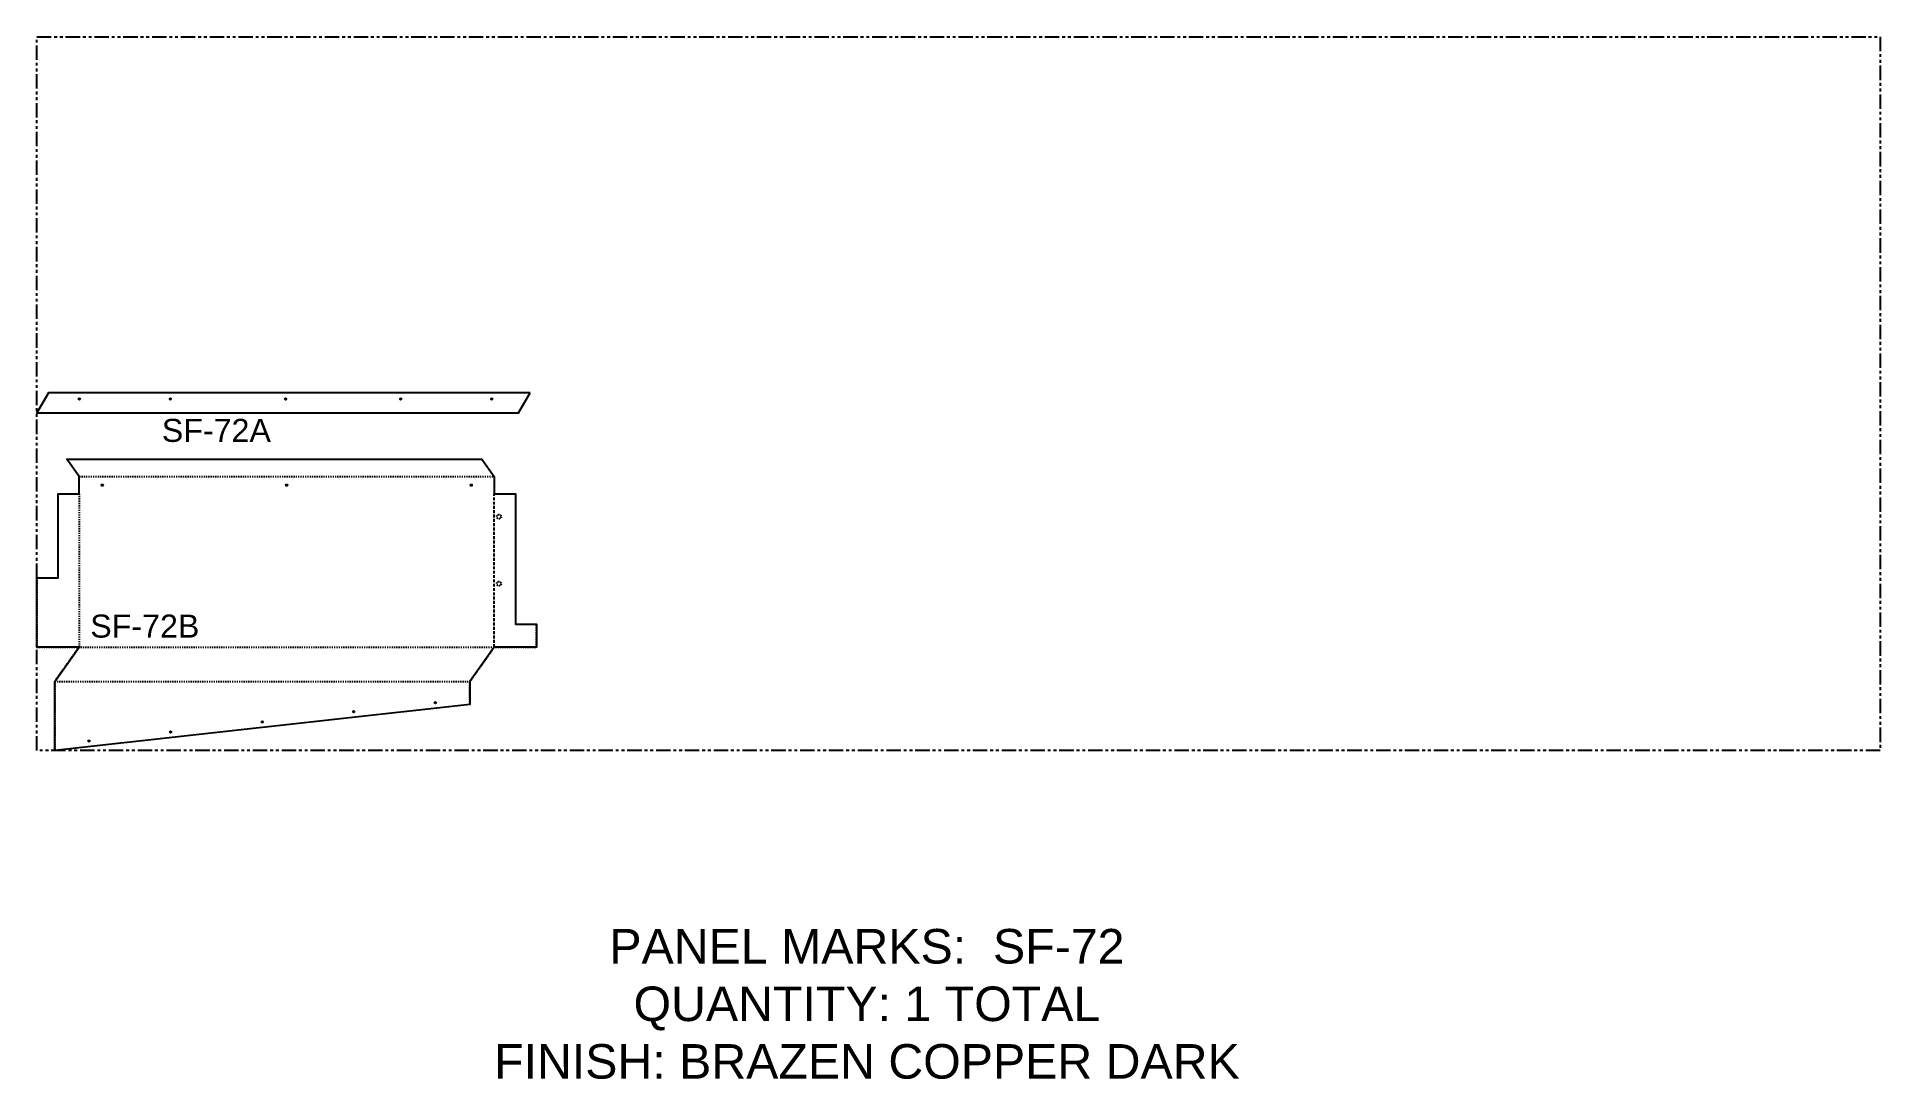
# Model space of a CAD drawing. Header units: inches. Extents: x 0 to 160, y -29 to 62.
import ezdxf

# ---------------------------------------------------------------- set-up
doc = ezdxf.new("R2010")
doc.units = ezdxf.units.IN
doc.header["$MEASUREMENT"] = 0
doc.linetypes.add('HIDDEN', pattern=[0.375, 0.25, -0.125])
doc.linetypes.add('PHANTOM', pattern=[2.5, 1.25, -0.25, 0.25, -0.25, 0.25, -0.25])
for name, color, linetype in [('CUT', 7, 'Continuous'), ('DIMS', 1, 'Continuous'), ('HOLES', 6, 'Continuous'), ('ROUT', 1, 'HIDDEN'), ('SHEET', 5, 'PHANTOM'), ('TEXT', 2, 'PHANTOM'), ('V135', 4, 'HIDDEN'), ('WEEPS', 3, 'HIDDEN')]:
    doc.layers.add(name, color=color, linetype=linetype)
doc.styles.get("Standard").update_dxf_attribs({"font": 'arial.ttf'})

msp = doc.modelspace()

# ---------------------------------------------------------------- linework, layer by layer
at = {"layer": 'CUT'}
for points in [[(42.81, 31.08), (1, 31.08), (0, 29.35), (41.81, 29.35)], [(0, 15), (1.84, 15), (1.84, 22.32), (3.68, 22.32), (3.68, 23.81), (2.61, 25.31), (38.63, 25.31), (39.7, 23.81), (39.7, 22.32), (41.54, 22.32), (41.54, 11), (43.38, 11), (43.38, 9), (39.7, 9), (37.57, 6), (37.57, 4), (1.55, 0), (1.55, 6), (3.68, 9), (0, 9)]]:
    msp.add_lwpolyline(points, close=True, dxfattribs=at)
at = {"layer": 'HOLES', "ltscale": 0.25}
for centre in [(3.69, 30.54), (11.59, 30.54), (21.59, 30.54), (31.59, 30.54), (39.49, 30.54), (5.68, 23.06), (21.68, 23.06), (37.7, 23.06), (27.51, 3.39), (34.59, 4.17), (11.61, 1.62), (19.56, 2.5), (4.53, 0.83)]:
    msp.add_circle(centre, 0.0625, dxfattribs=at)
at = {"layer": 'ROUT', "ltscale": 0.25}
for p, q in [((3.68, 23.81), (39.7, 23.81)), ((1.55, 6), (37.57, 6))]:
    msp.add_line(p, q, dxfattribs=at)
for points in [[(3.68, 22.32), (3.68, 9), (1.55, 6), (1.55, 0)], [(0, 15), (0, 9), (43.38, 9), (43.38, 11)], [(37.57, 4), (37.57, 6), (39.7, 9)]]:
    msp.add_lwpolyline(points, dxfattribs=at)
at = {"layer": 'SHEET'}
msp.add_lwpolyline([(0, 62), (160, 62), (160, 0), (0, 0)], close=True, dxfattribs=at)
at = {"layer": 'V135'}
msp.add_line((39.7, 9), (39.7, 22.32), dxfattribs=at)
at = {"layer": 'WEEPS', "ltscale": 0.25}
for centre in [(40.11, 20.32), (40.11, 14.5)]:
    msp.add_circle(centre, 0.187, dxfattribs=at)

# ---------------------------------------------------------------- texts
at = {"layer": 'DIMS', "ltscale": 0.25, "char_height": 2, "attachment_point": 8}
for s, insert in [('SF-72A', (15.58, 26.79)), ('SF-72B', (9.37, 9.79))]:
    msp.add_mtext_dynamic_manual_height_columns(s, width=3.0859, gutter_width=10, heights=[2.07], dxfattribs=dict(at, insert=insert))
at = {"layer": 'TEXT', "insert": (72.05, -22.01), "char_height": 3, "attachment_point": 5}
msp.add_mtext_dynamic_manual_height_columns('PANEL MARKS:  SF-72\\PQUANTITY: 1 TOTAL\\PFINISH: BRAZEN COPPER DARK', width=199.7409, gutter_width=1, heights=[0], dxfattribs=at)

doc.saveas('drawing.dxf')
